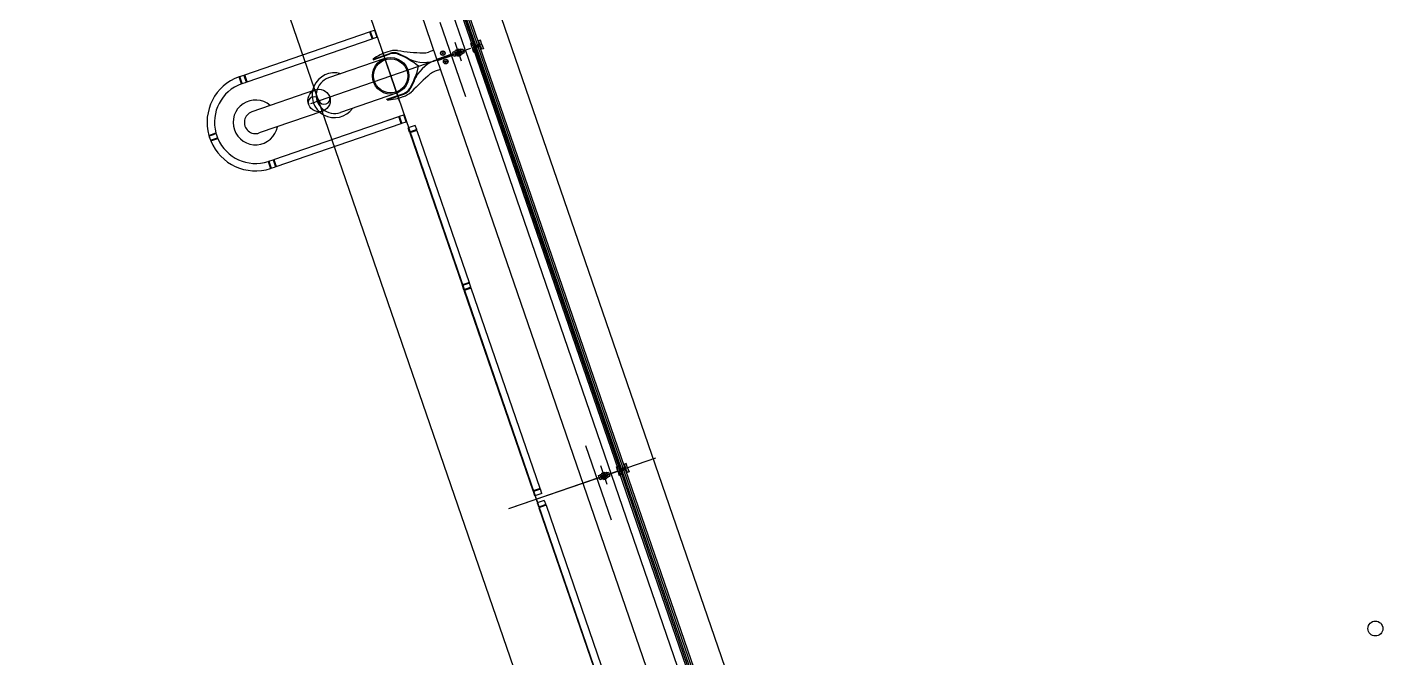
# Model space of a CAD drawing. Extents: x 809434 to 809707, y 818708 to 819364.
# Drawn here: x 809490.86 to 809499.95, y 819317.27 to 819321.5 of the extents above; entities that cross this region are included whole.
import ezdxf

# ---------------------------------------------------------------- set-up
doc = ezdxf.new("R2010")
doc.units = 0
for name, color, linetype in [('Level 2', 7, 'Continuous'), ('MAJ630__', 7, 'Continuous'), ('MAJ640__', 7, 'Continuous'), ('MAJ640__1', 7, 'Continuous'), ('MMH294_S', 7, 'Continuous')]:
    doc.layers.add(name, color=color, linetype=linetype)

msp = doc.modelspace()

# ---------------------------------------------------------------- linework, layer by layer
at = {"layer": 'Level 2'}
for p, q in [((809492.7942, 819321.0746), (809492.3684, 819320.928)), ((809492.843, 819320.9328), (809492.4173, 819320.7862))]:
    msp.add_line(p, q, dxfattribs=at)
msp.add_circle((809492.8186, 819321.0037), 0.075, dxfattribs=at)
for centre, radius, start, end in [((809492.3929, 819320.8571), 0.15, 49, 349), ((809492.7832, 819320.9915), 0.0375, 19, 199), ((809492.8541, 819321.0159), 0.0375, 199, 19), ((809492.3929, 819320.8571), 0.075, 108.99964, 289.00049)]:
    msp.add_arc(centre, radius, start, end, dxfattribs=at)
at = {"layer": 'MAJ630__'}
for p, q in [((809496.037, 819315.7661), (809492.1302, 819327.1123)), ((809493.6091, 819321.2812), (809491.6574, 819326.9495)), ((809493.8495, 819321.3666), (809492.8776, 819324.1889)), ((809493.892, 819321.3812), (809492.9202, 819324.2036)), ((809493.8421, 819321.3878), (809493.8348, 819321.3853)), ((809493.8446, 819321.3569), (809493.8348, 819321.3853)), ((809493.8495, 819321.3666), (809493.8421, 819321.3878)), ((809493.9101, 819321.3795), (809493.8446, 819321.3569)), ((809493.9101, 819321.3795), (809493.8446, 819321.3569)), ((809493.8446, 819321.3569), (809493.8543, 819321.3286)), ((809493.8954, 819321.3824), (809493.8495, 819321.3666)), ((809493.9002, 819321.3682), (809493.8543, 819321.3524)), ((809493.8543, 819321.3524), (809493.8617, 819321.3311)), ((809494.8262, 819318.53), (809493.8544, 819321.3524)), ((809493.9003, 819321.4079), (809493.888, 819321.4036)), ((809493.8954, 819321.3824), (809493.888, 819321.4036)), ((809494.8687, 819318.5447), (809493.897, 819321.3667)), ((809493.9002, 819321.3682), (809493.9076, 819321.3469)), ((809493.9101, 819321.3795), (809493.9003, 819321.4079)), ((809493.9199, 819321.3511), (809493.9076, 819321.3469)), ((809493.9101, 819321.3795), (809493.9199, 819321.3511)), ((809493.259, 819321.2846), (809492.8823, 819321.1549)), ((809495.5642, 819315.6033), (809493.6124, 819321.2717)), ((809493.8617, 819321.3311), (809493.8543, 819321.3286)), ((809493.3386, 819321.0534), (809492.9619, 819320.9237)), ((809494.8188, 819318.5513), (809494.8115, 819318.5488)), ((809494.8213, 819318.5204), (809494.8115, 819318.5488)), ((809494.8262, 819318.53), (809494.8188, 819318.5513)), ((809494.8868, 819318.5429), (809494.8213, 819318.5204)), ((809494.8868, 819318.5429), (809494.8213, 819318.5204)), ((809494.8721, 819318.5458), (809494.8262, 819318.53)), ((809494.8769, 819318.5316), (809494.8311, 819318.5158)), ((809494.877, 819318.5713), (809494.8647, 819318.5671)), ((809494.8721, 819318.5458), (809494.8647, 819318.5671)), ((809495.8454, 819315.7081), (809494.8736, 819318.5305)), ((809494.8769, 819318.5316), (809494.8843, 819318.5103)), ((809494.8868, 819318.5429), (809494.877, 819318.5713)), ((809494.8868, 819318.5429), (809494.8966, 819318.5146)), ((809494.8213, 819318.5204), (809494.8311, 819318.492)), ((809495.8029, 819315.6935), (809494.8311, 819318.5158)), ((809494.8311, 819318.5158), (809494.8384, 819318.4945)), ((809494.8384, 819318.4945), (809494.8311, 819318.492)), ((809494.8966, 819318.5146), (809494.8843, 819318.5103))]:
    msp.add_line(p, q, dxfattribs=at)
for points in [[(809493.1807, 819321.2807), (809493.1821, 819321.2768), (809493.2949, 819321.3156)], [(809493.5888, 819321.3403), (809493.552, 819321.3276)], [(809493.6328, 819321.2126), (809493.5959, 819321.1999)], [(809493.2745, 819321.0083), (809493.2732, 819321.0123), (809493.386, 819321.0511)]]:
    msp.add_lwpolyline(points, dxfattribs=at)
for radius in [0.1223, 0.1143]:
    msp.add_circle((809493.2988, 819321.169), radius, dxfattribs=at)
for centre, radius, start, end in [((809493.3808, 819321.0067), 0.3393, 107.29394, 126.13928), ((809493.3353, 819321.1674), 0.1724, 87.60393, 108.72489), ((809493.3193, 819321.2447), 0.075, 68.03764, 109), ((809493.3417, 819321.3197), 0.02, 80.57421, 87.60393), ((809493.5644, 819322.6615), 1.3402, 260.57421, 267.92155), ((809493.1369, 819320.7923), 0.5628, 51.63214, 68.03764), ((809493.5194, 819321.4221), 0.1, 267.92155, 289), ((809492.9221, 819321.0393), 0.15, 73.58736, 324.41264), ((809492.9392, 819321.3662), 0.5628, 329.96236, 346.36786), ((809494.427, 819320.1564), 1.3402, 130.07845, 137.42579), ((809493.6285, 819321.1054), 0.1, 109, 130.07845), ((809492.9221, 819321.0393), 0.1223, 108.99761, 289.00235), ((809493.3615, 819321.122), 0.075, 289, 329.96236), ((809493.2635, 819321.3474), 0.3393, 271.86071, 290.70605), ((809493.3266, 819321.1927), 0.1724, 289.2751, 310.39607), ((809493.4253, 819321.0767), 0.02, 310.39607, 317.42579)]:
    msp.add_arc(centre, radius, start, end, dxfattribs=at)
at = {"layer": 'MAJ640__'}
for p, q in [((809493.7982, 819321.3463), (809491.8465, 819327.0147)), ((809493.8589, 819321.3698), (809492.8871, 819324.1922)), ((809493.8596, 819321.3701), (809492.8878, 819324.1924)), ((809493.8691, 819321.3733), (809492.8973, 819324.1957)), ((809493.8804, 819321.3772), (809492.9086, 819324.1996)), ((809493.7693, 819321.3482), (809493.7253, 819321.3331)), ((809493.7351, 819321.3407), (809493.7569, 819321.3482)), ((809493.7556, 819321.3488), (809493.7357, 819321.3419)), ((809493.7361, 819321.3378), (809493.7578, 819321.3453)), ((809493.7555, 819321.3445), (809493.7561, 819321.3442)), ((809493.7556, 819321.3488), (809493.7569, 819321.3482)), ((809493.7563, 819321.3437), (809493.7561, 819321.3442)), ((809493.7569, 819321.3482), (809493.7578, 819321.3453)), ((809493.7704, 819321.3473), (809493.7808, 819321.3508)), ((809493.7808, 819321.3508), (809493.784, 819321.3414)), ((809493.784, 819321.3414), (809493.7982, 819321.3463)), ((809494.8356, 819318.5333), (809493.8638, 819321.3556)), ((809494.8363, 819318.5335), (809493.8645, 819321.3559)), ((809494.8458, 819318.5368), (809493.874, 819321.3591)), ((809494.8571, 819318.5407), (809493.8853, 819321.363)), ((809493.6091, 819321.2812), (809493.7179, 819321.3186)), ((809493.6124, 819321.2717), (809493.7211, 819321.3091)), ((809493.7146, 819321.3281), (809493.725, 819321.3316)), ((809493.7179, 819321.3186), (809493.7146, 819321.3281)), ((809493.7244, 819321.2997), (809493.7211, 819321.3091)), ((809493.7348, 819321.3033), (809493.7244, 819321.2997)), ((809493.7267, 819321.3256), (809493.7343, 819321.3282)), ((809493.74, 819321.3117), (809493.7324, 819321.3091)), ((809493.7344, 819321.3283), (809493.7652, 819321.3389)), ((809493.7357, 819321.3419), (809493.7351, 819321.3407)), ((809493.7351, 819321.3407), (809493.7361, 819321.3378)), ((809493.7385, 819321.3386), (809493.7381, 819321.338)), ((809493.7383, 819321.3375), (809493.7381, 819321.338)), ((809493.7401, 819321.3117), (809493.7709, 819321.3223)), ((809493.7691, 819321.3127), (809493.7473, 819321.3052)), ((809493.7473, 819321.3052), (809493.7483, 819321.3024)), ((809493.77, 819321.3099), (809493.7483, 819321.3024)), ((809493.7496, 819321.3018), (809493.7483, 819321.3024)), ((809493.7492, 819321.3059), (809493.7489, 819321.3068)), ((809493.7496, 819321.3018), (809493.7694, 819321.3086)), ((809493.7728, 819321.3415), (809493.7652, 819321.3389)), ((809493.7672, 819321.312), (809493.7669, 819321.313)), ((809493.7691, 819321.3127), (809493.77, 819321.3099)), ((809493.7694, 819321.3086), (809493.77, 819321.3099)), ((809493.7801, 819321.3189), (809493.7905, 819321.3225)), ((809493.7873, 819321.3319), (809493.8015, 819321.3368)), ((809493.7873, 819321.3319), (809493.7905, 819321.3225)), ((809495.7533, 819315.6684), (809493.8015, 819321.3368)), ((809495.8338, 819315.7041), (809494.862, 819318.5265)), ((809494.6913, 819318.4915), (809494.7017, 819318.4951)), ((809494.7011, 819318.4631), (809494.6913, 819318.4915)), ((809494.7115, 819318.4667), (809494.7011, 819318.4631)), ((809494.746, 819318.5116), (809494.702, 819318.4965)), ((809494.7034, 819318.489), (809494.711, 819318.4917)), ((809494.7167, 819318.4751), (809494.7091, 819318.4725)), ((809494.7111, 819318.4917), (809494.7419, 819318.5023)), ((809494.7118, 819318.5041), (809494.7336, 819318.5116)), ((809494.7124, 819318.5054), (809494.7118, 819318.5041)), ((809494.7118, 819318.5041), (809494.7128, 819318.5013)), ((809494.7323, 819318.5122), (809494.7124, 819318.5054)), ((809494.7128, 819318.5013), (809494.7345, 819318.5088)), ((809494.7152, 819318.5021), (809494.7148, 819318.5015)), ((809494.715, 819318.501), (809494.7148, 819318.5015)), ((809494.7168, 819318.4752), (809494.7476, 819318.4858)), ((809494.7458, 819318.4761), (809494.724, 819318.4687)), ((809494.724, 819318.4687), (809494.725, 819318.4658)), ((809494.7468, 819318.4733), (809494.725, 819318.4658)), ((809494.7263, 819318.4652), (809494.725, 819318.4658)), ((809494.7259, 819318.4693), (809494.7256, 819318.4703)), ((809494.7263, 819318.4652), (809494.7461, 819318.472)), ((809494.7322, 819318.508), (809494.7328, 819318.5076)), ((809494.7323, 819318.5122), (809494.7336, 819318.5116)), ((809494.733, 819318.5072), (809494.7328, 819318.5076)), ((809494.7336, 819318.5116), (809494.7345, 819318.5088)), ((809494.7495, 819318.5049), (809494.7419, 819318.5023)), ((809494.7439, 819318.4755), (809494.7436, 819318.4764)), ((809494.7458, 819318.4761), (809494.7468, 819318.4733)), ((809494.7461, 819318.472), (809494.7468, 819318.4733)), ((809494.7471, 819318.5107), (809494.7575, 819318.5143)), ((809494.7568, 819318.4823), (809494.7672, 819318.4859)), ((809494.7575, 819318.5143), (809494.7672, 819318.4859)), ((809495.8123, 819315.6967), (809494.8405, 819318.5191)), ((809495.813, 819315.697), (809494.8412, 819318.5193)), ((809495.8225, 819315.7002), (809494.8507, 819318.5226))]:
    msp.add_line(p, q, dxfattribs=at)
for points in [[(809493.1807, 819321.2807), (809493.2935, 819321.3196)], [(809493.7359, 819321.3023), (809493.7799, 819321.3175)], [(809493.2745, 819321.0083), (809493.3873, 819321.0471)], [(809494.7126, 819318.4658), (809494.7566, 819318.4809)]]:
    msp.add_lwpolyline(points, dxfattribs=at)
for centre, radius in [((809493.6483, 819321.3211), 0.0155), ((809493.6483, 819321.3211), 0.0135), ((809493.6483, 819321.3211), 0.0042), ((809493.6678, 819321.2643), 0.0155), ((809493.6678, 819321.2643), 0.0135), ((809493.6678, 819321.2643), 0.0042), ((809493.7526, 819321.3253), 0.006), ((809494.7293, 819318.4887), 0.006)]:
    msp.add_circle(centre, radius, dxfattribs=at)
for centre, radius, start, end in [((809493.3193, 819321.2447), 0.0792, 68.03764, 109), ((809493.1369, 819320.7923), 0.567, 59.89592, 68.03764), ((809493.4313, 819321.3001), 0.02, 239.89592, 251.32459), ((809493.5232, 819321.4898), 0.2307, 244.76877, 292.32268), ((809493.6732, 819321.0544), 0.2307, 105.67731, 153.23123), ((809493.6732, 819321.0544), 0.2307, 105.67731, 112.32268), ((809493.5232, 819321.4898), 0.2307, 285.67731, 292.32268), ((809493.7526, 819321.3253), 0.0095, 146.69488, 251.30512), ((809493.7526, 819321.3253), 0.0109, 101.1265, 116.87349), ((809493.7526, 819321.3253), 0.0109, 281.1265, 296.87349), ((809493.7526, 819321.3253), 0.0095, 325.18264, 72.81736), ((809493.3615, 819321.122), 0.0792, 289, 329.96236), ((809492.9392, 819321.3662), 0.567, 329.96236, 338.10407), ((809493.4839, 819321.1473), 0.02, 146.67541, 158.10407), ((809494.7293, 819318.4887), 0.0095, 146.69488, 251.30512), ((809494.7293, 819318.4887), 0.0109, 101.1265, 116.87349), ((809494.7293, 819318.4887), 0.0109, 281.1265, 296.87349), ((809494.7293, 819318.4887), 0.0095, 325.18264, 72.81736)]:
    msp.add_arc(centre, radius, start, end, dxfattribs=at)
for points, degree in [([(809493.7693, 819321.3482), (809493.7693, 819321.3482), (809493.7693, 819321.3482), (809493.7694, 819321.3482), (809493.7695, 819321.3482), (809493.7695, 819321.3482), (809493.7696, 819321.3481), (809493.7696, 819321.3481), (809493.7697, 819321.3481), (809493.7697, 819321.348), (809493.7697, 819321.348), (809493.7698, 819321.348), (809493.7698, 819321.3479), (809493.7699, 819321.3479), (809493.7699, 819321.3478), (809493.77, 819321.3478)], 3), ([(809493.77, 819321.3478), (809493.7703, 819321.3473), (809493.7707, 819321.3468), (809493.7713, 819321.3458), (809493.7717, 819321.3454), (809493.7722, 819321.3444), (809493.7725, 819321.3439), (809493.7728, 819321.3431), (809493.773, 819321.3428), (809493.7731, 819321.3424)], 3), ([(809493.725, 819321.3323), (809493.725, 819321.3324), (809493.725, 819321.3324), (809493.725, 819321.3326), (809493.725, 819321.3326), (809493.7251, 819321.3327), (809493.7251, 819321.3327), (809493.7251, 819321.3328), (809493.7251, 819321.3328), (809493.7251, 819321.3329), (809493.7251, 819321.3329), (809493.7252, 819321.333), (809493.7252, 819321.333), (809493.7252, 819321.333), (809493.7253, 819321.333), (809493.7253, 819321.3331)], 3), ([(809493.7258, 819321.3262), (809493.7257, 819321.3265), (809493.7257, 819321.3268), (809493.7255, 819321.3277), (809493.7254, 819321.3282), (809493.7252, 819321.3294), (809493.7251, 819321.3299), (809493.725, 819321.3311), (809493.725, 819321.3317), (809493.725, 819321.3323)], 3), ([(809493.7258, 819321.3262), (809493.7259, 819321.3261), (809493.7259, 819321.3261), (809493.7259, 819321.3261), (809493.7259, 819321.326), (809493.7259, 819321.326), (809493.7259, 819321.326), (809493.7259, 819321.326)], 3), ([(809493.7267, 819321.3256), (809493.7267, 819321.3256), (809493.7267, 819321.3256), (809493.7266, 819321.3256), (809493.7266, 819321.3256), (809493.7265, 819321.3256), (809493.7265, 819321.3256), (809493.7264, 819321.3256), (809493.7263, 819321.3256), (809493.7261, 819321.3257), (809493.7261, 819321.3257), (809493.726, 819321.3258), (809493.7259, 819321.3259), (809493.7259, 819321.326)], 3), ([(809493.732, 819321.3083), (809493.732, 819321.3083), (809493.732, 819321.3083), (809493.732, 819321.3085), (809493.732, 819321.3085), (809493.732, 819321.3087), (809493.732, 819321.3088), (809493.7321, 819321.3089), (809493.7321, 819321.3089), (809493.7323, 819321.309), (809493.7323, 819321.309), (809493.7324, 819321.3091), (809493.7324, 819321.3091), (809493.7324, 819321.3091)], 3), ([(809493.732, 819321.3083), (809493.732, 819321.3083), (809493.732, 819321.3083), (809493.732, 819321.3082), (809493.732, 819321.3082), (809493.732, 819321.3081), (809493.7321, 819321.3081), (809493.7321, 819321.3081)], 3), ([(809493.7352, 819321.3027), (809493.7348, 819321.3032), (809493.7345, 819321.3037), (809493.7338, 819321.3047), (809493.7335, 819321.3052), (809493.733, 819321.3062), (809493.7327, 819321.3067), (809493.7323, 819321.3075), (809493.7322, 819321.3078), (809493.7321, 819321.3081)], 3), ([(809493.7343, 819321.3282), (809493.7343, 819321.3282), (809493.7344, 819321.3282), (809493.7344, 819321.3283)], 2), ([(809493.7343, 819321.3282), (809493.7343, 819321.3282), (809493.7343, 819321.3282), (809493.7343, 819321.328), (809493.7344, 819321.3278), (809493.7345, 819321.3273), (809493.7346, 819321.3269), (809493.7348, 819321.3256), (809493.7349, 819321.3246), (809493.7353, 819321.3223), (809493.7356, 819321.3211), (809493.7364, 819321.3188), (809493.7369, 819321.3177), (809493.7378, 819321.3156), (809493.7384, 819321.3147), (809493.7391, 819321.3134), (809493.7394, 819321.3129), (809493.7397, 819321.3123), (809493.7398, 819321.312), (809493.7399, 819321.3118), (809493.7399, 819321.3117), (809493.74, 819321.3117)], 3), ([(809493.7359, 819321.3023), (809493.7359, 819321.3023), (809493.7358, 819321.3023), (809493.7357, 819321.3023), (809493.7357, 819321.3023), (809493.7356, 819321.3024), (809493.7356, 819321.3024), (809493.7355, 819321.3024), (809493.7355, 819321.3024), (809493.7354, 819321.3025), (809493.7354, 819321.3025), (809493.7354, 819321.3026), (809493.7353, 819321.3026), (809493.7353, 819321.3027), (809493.7352, 819321.3027), (809493.7352, 819321.3027)], 3), ([(809493.7401, 819321.3117), (809493.7401, 819321.3117), (809493.74, 819321.3117), (809493.74, 819321.3117)], 2), ([(809493.7401, 819321.3117), (809493.7401, 819321.3117), (809493.74, 819321.3117), (809493.74, 819321.3117)], 2), ([(809493.7455, 819321.3318), (809493.7455, 819321.3318), (809493.7455, 819321.3317), (809493.7454, 819321.3317), (809493.7454, 819321.3316), (809493.7452, 819321.3314), (809493.7451, 819321.3312), (809493.7449, 819321.3308), (809493.7448, 819321.3306), (809493.7446, 819321.3305)], 3), ([(809493.7476, 819321.335), (809493.7465, 819321.3333), (809493.7455, 819321.3318)], 2), ([(809493.7495, 819321.3163), (809493.7497, 819321.3162), (809493.7499, 819321.3161), (809493.7503, 819321.316), (809493.7505, 819321.3159), (809493.7508, 819321.3158), (809493.7509, 819321.3158), (809493.751, 819321.3158), (809493.751, 819321.3158), (809493.751, 819321.3158)], 3), ([(809493.7541, 819321.3348), (809493.7524, 819321.3353), (809493.7505, 819321.336)], 2), ([(809493.751, 819321.3158), (809493.7527, 819321.3152), (809493.7547, 819321.3145)], 2), ([(809493.7556, 819321.3343), (809493.7554, 819321.3343), (809493.7552, 819321.3344), (809493.7548, 819321.3345), (809493.7546, 819321.3346), (809493.7544, 819321.3347), (809493.7543, 819321.3347), (809493.7542, 819321.3348), (809493.7542, 819321.3348), (809493.7541, 819321.3348)], 3), ([(809493.7575, 819321.3155), (809493.7587, 819321.3172), (809493.7597, 819321.3187)], 2), ([(809493.7597, 819321.3187), (809493.7597, 819321.3188), (809493.7597, 819321.3188), (809493.7597, 819321.3189), (809493.7598, 819321.3189), (809493.7599, 819321.3192), (809493.7601, 819321.3193), (809493.7603, 819321.3197), (809493.7604, 819321.3199), (809493.7605, 819321.32)], 3), ([(809493.7709, 819321.3223), (809493.7709, 819321.3223), (809493.7709, 819321.3223), (809493.7708, 819321.3225), (809493.7708, 819321.3227), (809493.7706, 819321.3233), (809493.7706, 819321.3237), (809493.7704, 819321.3249), (809493.7703, 819321.3259), (809493.7698, 819321.3282), (809493.7695, 819321.3294), (809493.7688, 819321.3317), (809493.7683, 819321.3328), (809493.7673, 819321.3349), (809493.7668, 819321.3358), (809493.766, 819321.3371), (809493.7658, 819321.3376), (809493.7654, 819321.3383), (809493.7653, 819321.3385), (809493.7652, 819321.3387), (809493.7652, 819321.3388), (809493.7652, 819321.3389)], 3), ([(809493.7785, 819321.3249), (809493.7778, 819321.3247), (809493.7772, 819321.3245), (809493.7756, 819321.3239), (809493.7747, 819321.3236), (809493.7731, 819321.3231), (809493.7725, 819321.3229), (809493.7716, 819321.3225), (809493.7712, 819321.3224), (809493.7709, 819321.3223)], 3), ([(809493.7785, 819321.3249), (809493.7776, 819321.3246), (809493.7767, 819321.3243), (809493.7759, 819321.324), (809493.7746, 819321.3236), (809493.7733, 819321.3232), (809493.772, 819321.3227), (809493.7717, 819321.3226), (809493.7713, 819321.3224), (809493.7709, 819321.3223)], 3), ([(809493.7732, 819321.3422), (809493.7732, 819321.3422), (809493.7732, 819321.3422), (809493.7732, 819321.3421), (809493.7732, 819321.342), (809493.7732, 819321.3418), (809493.7731, 819321.3418), (809493.7731, 819321.3417), (809493.773, 819321.3416), (809493.7729, 819321.3415), (809493.7729, 819321.3415), (809493.7728, 819321.3415), (809493.7728, 819321.3415), (809493.7728, 819321.3415)], 3), ([(809493.7732, 819321.3422), (809493.7732, 819321.3423), (809493.7732, 819321.3423), (809493.7731, 819321.3423), (809493.7731, 819321.3423), (809493.7731, 819321.3424), (809493.7731, 819321.3424), (809493.7731, 819321.3424)], 3), ([(809493.7785, 819321.3249), (809493.7785, 819321.3249), (809493.7785, 819321.3249), (809493.7785, 819321.3249), (809493.7786, 819321.325), (809493.7786, 819321.325), (809493.7787, 819321.325), (809493.7788, 819321.325), (809493.7789, 819321.3249), (809493.779, 819321.3249), (809493.7791, 819321.3248), (809493.7792, 819321.3247), (809493.7792, 819321.3246), (809493.7793, 819321.3246)], 3), ([(809493.7793, 819321.3244), (809493.7793, 819321.3244), (809493.7793, 819321.3244), (809493.7793, 819321.3245), (809493.7793, 819321.3245), (809493.7793, 819321.3245), (809493.7793, 819321.3245), (809493.7793, 819321.3246)], 3), ([(809493.7793, 819321.3244), (809493.7794, 819321.324), (809493.7795, 819321.3237), (809493.7797, 819321.3228), (809493.7798, 819321.3223), (809493.78, 819321.3212), (809493.78, 819321.3206), (809493.7801, 819321.3194), (809493.7801, 819321.3188), (809493.7801, 819321.3182)], 3), ([(809493.7801, 819321.3182), (809493.7801, 819321.3181), (809493.7801, 819321.3181), (809493.7801, 819321.318), (809493.7801, 819321.3179), (809493.7801, 819321.3179), (809493.7801, 819321.3178), (809493.7801, 819321.3178), (809493.7801, 819321.3177), (809493.78, 819321.3177), (809493.78, 819321.3176), (809493.78, 819321.3176), (809493.78, 819321.3175), (809493.7799, 819321.3175), (809493.7799, 819321.3175), (809493.7799, 819321.3175)], 3), ([(809494.7017, 819318.4958), (809494.7017, 819318.4958), (809494.7017, 819318.4959), (809494.7017, 819318.496), (809494.7017, 819318.496), (809494.7018, 819318.4961), (809494.7018, 819318.4962), (809494.7018, 819318.4962), (809494.7018, 819318.4962), (809494.7018, 819318.4963), (809494.7018, 819318.4963), (809494.7019, 819318.4964), (809494.7019, 819318.4964), (809494.702, 819318.4965), (809494.702, 819318.4965), (809494.702, 819318.4965)], 3), ([(809494.7025, 819318.4896), (809494.7025, 819318.4899), (809494.7024, 819318.4903), (809494.7022, 819318.4911), (809494.7021, 819318.4917), (809494.7019, 819318.4928), (809494.7018, 819318.4934), (809494.7017, 819318.4946), (809494.7017, 819318.4952), (809494.7017, 819318.4958)], 3), ([(809494.7025, 819318.4896), (809494.7026, 819318.4896), (809494.7026, 819318.4896), (809494.7026, 819318.4895), (809494.7026, 819318.4895), (809494.7026, 819318.4894), (809494.7026, 819318.4894), (809494.7026, 819318.4894)], 3), ([(809494.7034, 819318.489), (809494.7034, 819318.489), (809494.7034, 819318.489), (809494.7033, 819318.489), (809494.7033, 819318.489), (809494.7032, 819318.489), (809494.7032, 819318.489), (809494.7031, 819318.489), (809494.703, 819318.489), (809494.7028, 819318.4891), (809494.7028, 819318.4892), (809494.7027, 819318.4893), (809494.7026, 819318.4893), (809494.7026, 819318.4894)], 3), ([(809494.7087, 819318.4717), (809494.7087, 819318.4718), (809494.7087, 819318.4718), (809494.7087, 819318.4719), (809494.7087, 819318.472), (809494.7087, 819318.4721), (809494.7087, 819318.4722), (809494.7088, 819318.4723), (809494.7089, 819318.4724), (809494.709, 819318.4724), (809494.709, 819318.4725), (809494.7091, 819318.4725), (809494.7091, 819318.4725), (809494.7091, 819318.4725)], 3), ([(809494.7087, 819318.4717), (809494.7087, 819318.4717), (809494.7087, 819318.4717), (809494.7087, 819318.4717), (809494.7087, 819318.4716), (809494.7088, 819318.4716), (809494.7088, 819318.4716), (809494.7088, 819318.4715)], 3), ([(809494.7119, 819318.4662), (809494.7115, 819318.4667), (809494.7112, 819318.4671), (809494.7105, 819318.4681), (809494.7102, 819318.4686), (809494.7097, 819318.4696), (809494.7094, 819318.4701), (809494.709, 819318.4709), (809494.7089, 819318.4712), (809494.7088, 819318.4715)], 3), ([(809494.711, 819318.4917), (809494.711, 819318.4916), (809494.711, 819318.4916), (809494.711, 819318.4915), (809494.7111, 819318.4913), (809494.7112, 819318.4907), (809494.7113, 819318.4903), (809494.7115, 819318.4891), (809494.7116, 819318.488), (809494.712, 819318.4858), (809494.7123, 819318.4846), (809494.7131, 819318.4823), (809494.7136, 819318.4812), (809494.7146, 819318.4791), (809494.7151, 819318.4781), (809494.7158, 819318.4768), (809494.7161, 819318.4764), (809494.7164, 819318.4757), (809494.7165, 819318.4755), (809494.7166, 819318.4752), (809494.7167, 819318.4752), (809494.7167, 819318.4751)], 3), ([(809494.711, 819318.4917), (809494.711, 819318.4917), (809494.7111, 819318.4917), (809494.7111, 819318.4917)], 2), ([(809494.7126, 819318.4658), (809494.7126, 819318.4658), (809494.7125, 819318.4658), (809494.7124, 819318.4658), (809494.7124, 819318.4658), (809494.7123, 819318.4658), (809494.7123, 819318.4658), (809494.7122, 819318.4659), (809494.7122, 819318.4659), (809494.7122, 819318.4659), (809494.7121, 819318.466), (809494.7121, 819318.466), (809494.712, 819318.466), (809494.712, 819318.4661), (809494.7119, 819318.4661), (809494.7119, 819318.4662)], 3), ([(809494.7168, 819318.4752), (809494.7168, 819318.4751), (809494.7167, 819318.4751), (809494.7167, 819318.4751)], 2), ([(809494.7168, 819318.4752), (809494.7168, 819318.4751), (809494.7167, 819318.4751), (809494.7167, 819318.4751)], 2), ([(809494.7222, 819318.4952), (809494.7222, 819318.4952), (809494.7222, 819318.4952), (809494.7221, 819318.4951), (809494.7221, 819318.495), (809494.7219, 819318.4948), (809494.7218, 819318.4946), (809494.7216, 819318.4943), (809494.7215, 819318.4941), (809494.7213, 819318.4939)], 3), ([(809494.7243, 819318.4985), (809494.7232, 819318.4968), (809494.7222, 819318.4952)], 2), ([(809494.7262, 819318.4797), (809494.7264, 819318.4796), (809494.7266, 819318.4796), (809494.727, 819318.4794), (809494.7272, 819318.4794), (809494.7275, 819318.4793), (809494.7276, 819318.4793), (809494.7277, 819318.4792), (809494.7277, 819318.4792), (809494.7277, 819318.4792)], 3), ([(809494.7309, 819318.4982), (809494.7291, 819318.4988), (809494.7272, 819318.4995)], 2), ([(809494.7277, 819318.4792), (809494.7294, 819318.4786), (809494.7314, 819318.478)], 2), ([(809494.7323, 819318.4977), (809494.7321, 819318.4978), (809494.7319, 819318.4978), (809494.7315, 819318.498), (809494.7313, 819318.498), (809494.7311, 819318.4981), (809494.731, 819318.4982), (809494.7309, 819318.4982), (809494.7309, 819318.4982), (809494.7309, 819318.4982)], 3), ([(809494.7342, 819318.4789), (809494.7354, 819318.4807), (809494.7364, 819318.4822)], 2), ([(809494.7364, 819318.4822), (809494.7364, 819318.4822), (809494.7364, 819318.4822), (809494.7364, 819318.4823), (809494.7365, 819318.4824), (809494.7366, 819318.4826), (809494.7368, 819318.4828), (809494.737, 819318.4831), (809494.7371, 819318.4833), (809494.7372, 819318.4835)], 3), ([(809494.7476, 819318.4858), (809494.7476, 819318.4858), (809494.7476, 819318.4858), (809494.7475, 819318.4859), (809494.7475, 819318.4861), (809494.7473, 819318.4867), (809494.7473, 819318.4871), (809494.7471, 819318.4884), (809494.747, 819318.4894), (809494.7465, 819318.4916), (809494.7462, 819318.4928), (809494.7455, 819318.4952), (809494.745, 819318.4963), (809494.744, 819318.4983), (809494.7435, 819318.4993), (809494.7428, 819318.5006), (809494.7425, 819318.5011), (809494.7421, 819318.5017), (809494.742, 819318.5019), (809494.7419, 819318.5022), (809494.7419, 819318.5023), (809494.7419, 819318.5023)], 3), ([(809494.746, 819318.5116), (809494.746, 819318.5117), (809494.746, 819318.5117), (809494.7461, 819318.5116), (809494.7462, 819318.5116), (809494.7462, 819318.5116), (809494.7463, 819318.5116), (809494.7463, 819318.5115), (809494.7464, 819318.5115), (809494.7464, 819318.5115), (809494.7464, 819318.5115), (809494.7465, 819318.5114), (809494.7465, 819318.5114), (809494.7466, 819318.5113), (809494.7466, 819318.5113), (809494.7467, 819318.5112)], 3), ([(809494.7467, 819318.5112), (809494.747, 819318.5108), (809494.7474, 819318.5103), (809494.7481, 819318.5093), (809494.7484, 819318.5088), (809494.7489, 819318.5078), (809494.7492, 819318.5073), (809494.7495, 819318.5065), (809494.7497, 819318.5062), (809494.7498, 819318.5059)], 3), ([(809494.7552, 819318.4884), (809494.7546, 819318.4882), (809494.7539, 819318.4879), (809494.7523, 819318.4874), (809494.7514, 819318.4871), (809494.7498, 819318.4865), (809494.7492, 819318.4863), (809494.7483, 819318.486), (809494.7479, 819318.4859), (809494.7476, 819318.4858)], 3), ([(809494.7552, 819318.4884), (809494.7543, 819318.4881), (809494.7534, 819318.4878), (809494.7526, 819318.4875), (809494.7513, 819318.487), (809494.75, 819318.4866), (809494.7487, 819318.4862), (809494.7484, 819318.486), (809494.748, 819318.4859), (809494.7476, 819318.4858)], 3), ([(809494.7499, 819318.5057), (809494.7499, 819318.5057), (809494.7499, 819318.5056), (809494.7499, 819318.5055), (809494.7499, 819318.5054), (809494.7499, 819318.5053), (809494.7498, 819318.5052), (809494.7498, 819318.5051), (809494.7497, 819318.5051), (809494.7496, 819318.505), (809494.7496, 819318.5049), (809494.7495, 819318.5049), (809494.7495, 819318.5049), (809494.7495, 819318.5049)], 3), ([(809494.7499, 819318.5057), (809494.7499, 819318.5057), (809494.7499, 819318.5057), (809494.7498, 819318.5058), (809494.7498, 819318.5058), (809494.7498, 819318.5058), (809494.7498, 819318.5059), (809494.7498, 819318.5059)], 3), ([(809494.7552, 819318.4884), (809494.7552, 819318.4884), (809494.7552, 819318.4884), (809494.7552, 819318.4884), (809494.7553, 819318.4884), (809494.7554, 819318.4884), (809494.7554, 819318.4884), (809494.7555, 819318.4884), (809494.7556, 819318.4884), (809494.7557, 819318.4883), (809494.7558, 819318.4883), (809494.7559, 819318.4881), (809494.7559, 819318.4881), (809494.756, 819318.488)], 3), ([(809494.756, 819318.4878), (809494.756, 819318.4878), (809494.756, 819318.4879), (809494.756, 819318.4879), (809494.756, 819318.4879), (809494.756, 819318.488), (809494.756, 819318.488), (809494.756, 819318.488)], 3), ([(809494.756, 819318.4878), (809494.7561, 819318.4875), (809494.7562, 819318.4871), (809494.7564, 819318.4863), (809494.7565, 819318.4857), (809494.7567, 819318.4846), (809494.7567, 819318.484), (809494.7568, 819318.4829), (809494.7569, 819318.4823), (809494.7569, 819318.4817)], 3), ([(809494.7569, 819318.4817), (809494.7569, 819318.4816), (809494.7568, 819318.4815), (809494.7568, 819318.4814), (809494.7568, 819318.4814), (809494.7568, 819318.4813), (809494.7568, 819318.4813), (809494.7568, 819318.4812), (809494.7568, 819318.4812), (809494.7567, 819318.4811), (809494.7567, 819318.4811), (809494.7567, 819318.481), (809494.7567, 819318.481), (809494.7566, 819318.4809), (809494.7566, 819318.4809), (809494.7566, 819318.4809)], 3)]:
    msp.add_open_spline(points, degree=degree, dxfattribs=at)
at = {"layer": 'MAJ640__1'}
for p, q in [((809491.3454, 819326.8421), (809493.2988, 819321.169)), ((809490.862, 819326.6757), (809494.9685, 819314.7494)), ((809493.8022, 819321.0276), (809493.6305, 819321.5262)), ((809492.7628, 819320.9845), (809493.8348, 819321.3536)), ((809493.7289, 819321.3939), (809493.7717, 819321.2697)), ((809493.892, 819321.3812), (809493.8969, 819321.367)), ((809493.2392, 819321.3419), (809493.3566, 819321.001)), ((809493.2988, 819321.169), (809495.2522, 819315.4959)), ((809494.7789, 819318.1911), (809494.6072, 819318.6897)), ((809494.1185, 819318.2784), (809495.0767, 819318.6083)), ((809494.7056, 819318.5574), (809494.7484, 819318.4331)), ((809494.8687, 819318.5447), (809494.8736, 819318.5305)), ((809494.3376, 819318.1521), (809494.2275, 819318.4717))]:
    msp.add_line(p, q, dxfattribs=at)
msp.add_lwpolyline([(809494.0913, 819318.269), (809494.849, 819318.5299)], dxfattribs=at)
for centre, radius in [((809493.8945, 819321.3741), 0.003), ((809494.8712, 819318.5376), 0.003), ((809499.8987, 819317.4656), 0.05)]:
    msp.add_circle(centre, radius, dxfattribs=at)
at = {"layer": 'MMH294_S'}
for p, q in [((809492.3201, 819321.1758), (809493.1575, 819321.4641)), ((809493.1575, 819321.4641), (809493.1738, 819321.4168)), ((809493.1581, 819321.4622), (809493.1629, 819321.4638)), ((809493.1622, 819321.4657), (809493.1906, 819321.4755)), ((809493.1622, 819321.4657), (809493.1785, 819321.4184)), ((809493.1906, 819321.4755), (809493.2069, 819321.4282)), ((809492.3364, 819321.1285), (809493.1738, 819321.4168)), ((809493.1731, 819321.4187), (809493.1778, 819321.4203)), ((809493.1785, 819321.4184), (809493.2069, 819321.4282)), ((809492.2986, 819321.1154), (809492.2823, 819321.1627)), ((809492.2871, 819321.1644), (809492.3154, 819321.1741)), ((809492.3033, 819321.1171), (809492.2871, 819321.1644)), ((809492.3317, 819321.1269), (809492.3154, 819321.1741)), ((809492.3161, 819321.1722), (809492.3208, 819321.1739)), ((809492.3364, 819321.1285), (809492.3201, 819321.1758)), ((809492.3033, 819321.1171), (809492.3317, 819321.1269)), ((809492.331, 819321.1288), (809492.3358, 819321.1304)), ((809492.5155, 819320.6085), (809493.3528, 819320.8968)), ((809493.3691, 819320.8495), (809493.3528, 819320.8968)), ((809493.3535, 819320.8949), (809493.3582, 819320.8965)), ((809493.3576, 819320.8984), (809493.3859, 819320.9082)), ((809493.3738, 819320.8511), (809493.3576, 819320.8984)), ((809493.4022, 819320.8609), (809493.3859, 819320.9082)), ((809492.5318, 819320.5612), (809493.3691, 819320.8495)), ((809493.3684, 819320.8514), (809493.3732, 819320.853)), ((809493.3738, 819320.8511), (809493.4022, 819320.8609)), ((809493.4633, 819320.837), (809493.416, 819320.8207)), ((809493.4258, 819320.7923), (809493.416, 819320.8207)), ((809493.4731, 819320.8086), (809493.4258, 819320.7923)), ((809493.4747, 819320.8039), (809493.4274, 819320.7876)), ((809493.4731, 819320.8086), (809493.4633, 819320.837)), ((809493.4728, 819320.8032), (809493.4712, 819320.808)), ((809493.4747, 819320.8039), (809493.8255, 819319.7851)), ((809492.0796, 819320.7704), (809492.127, 819320.7867)), ((809492.081, 819320.7656), (809492.1283, 819320.7819)), ((809492.0908, 819320.7372), (809492.1381, 819320.7535)), ((809492.0927, 819320.7326), (809492.14, 819320.7489)), ((809493.4274, 819320.7876), (809493.7782, 819319.7688)), ((809493.4293, 819320.7883), (809493.4277, 819320.793)), ((809492.4777, 819320.5955), (809492.4939, 819320.5482)), ((809492.4824, 819320.5971), (809492.5108, 819320.6068)), ((809492.4824, 819320.5971), (809492.4987, 819320.5498)), ((809492.4987, 819320.5498), (809492.527, 819320.5596)), ((809492.5108, 819320.6068), (809492.527, 819320.5596)), ((809492.5114, 819320.6049), (809492.5161, 819320.6066)), ((809492.5155, 819320.6085), (809492.5318, 819320.5612)), ((809492.5264, 819320.5614), (809492.5311, 819320.5631)), ((809493.8059, 819319.7783), (809493.7782, 819319.7688)), ((809493.8271, 819319.7804), (809493.7799, 819319.7641)), ((809493.7896, 819319.7357), (809493.7799, 819319.7641)), ((809493.7817, 819319.7647), (809493.7801, 819319.7695)), ((809493.8369, 819319.752), (809493.7896, 819319.7357)), ((809493.8385, 819319.7473), (809493.7912, 819319.731)), ((809494.2536, 819318.3884), (809493.7912, 819319.731)), ((809493.7931, 819319.7316), (809493.7915, 819319.7364)), ((809493.8255, 819319.7851), (809493.8059, 819319.7783)), ((809493.8252, 819319.7797), (809493.8236, 819319.7844)), ((809493.8369, 819319.752), (809493.8271, 819319.7804)), ((809493.8366, 819319.7466), (809493.835, 819319.7514)), ((809494.3008, 819318.4046), (809493.8385, 819319.7473)), ((809494.3008, 819318.4046), (809494.2536, 819318.3884)), ((809494.3025, 819318.3999), (809494.2552, 819318.3836)), ((809494.2649, 819318.3553), (809494.2552, 819318.3836)), ((809494.2571, 819318.3843), (809494.2554, 819318.389)), ((809494.3122, 819318.3715), (809494.2649, 819318.3553)), ((809494.3006, 819318.3993), (809494.2989, 819318.404)), ((809494.3122, 819318.3715), (809494.3025, 819318.3999)), ((809494.3285, 819318.3243), (809494.2812, 819318.308)), ((809494.2812, 819318.308), (809494.291, 819318.2796)), ((809494.3383, 819318.2959), (809494.291, 819318.2796)), ((809494.3399, 819318.2912), (809494.2926, 819318.2749)), ((809494.2926, 819318.2749), (809494.7472, 819316.9548)), ((809494.2929, 819318.2803), (809494.2945, 819318.2755)), ((809494.3285, 819318.3243), (809494.3383, 819318.2959)), ((809494.3364, 819318.2953), (809494.338, 819318.2905)), ((809494.3399, 819318.2912), (809494.7943, 819316.9715))]:
    msp.add_line(p, q, dxfattribs=at)
for radius, start, end in [(0.325, 109.88151, 195.47188), (0.323, 108.99968, 109.88697), (0.275, 110.0418, 194.82936), (0.277, 108.99968, 110.03427), (0.325, 196.35465, 199), (0.323, 195.45001, 196.33825), (0.325, 199, 201.64535), (0.323, 201.66174, 202.54999), (0.325, 202.52811, 288.11849), (0.277, 194.85953, 195.89583), (0.275, 195.87323, 199), (0.275, 199, 202.12677), (0.277, 202.10417, 203.14047), (0.275, 203.17064, 287.9582), (0.277, 287.96572, 289.00032), (0.323, 288.11303, 289.00032)]:
    msp.add_arc((809492.3929, 819320.8571), radius, start, end, dxfattribs=at)

doc.saveas('drawing.dxf')
